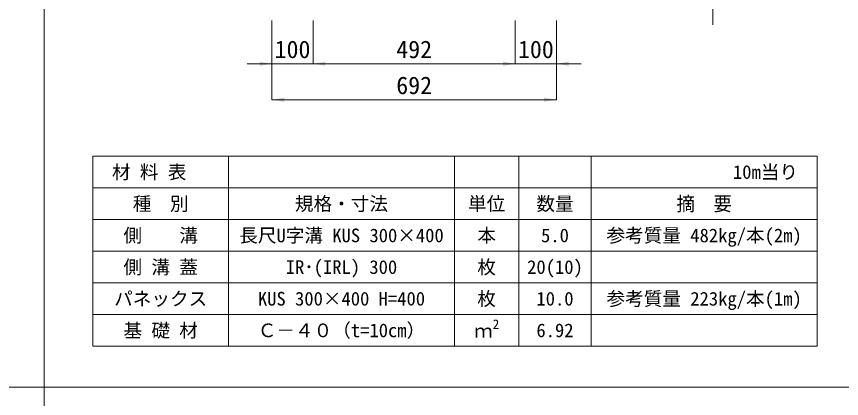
# Model space of a CAD drawing. Units: millimetres at full size, sheet at 1:40. Extents: x 206103 to 244503, y 883348 to 903496.
# Drawn here: x 209236 to 211244, y 896221 to 897150 of the extents above; entities that cross this region are included whole.
import ezdxf
from ezdxf.enums import TextEntityAlignment as Align

# ---------------------------------------------------------------- set-up
doc = ezdxf.new("R2010")
doc.units = ezdxf.units.MM
doc.header["$LTSCALE"] = 40
for name, color, linetype, lineweight in [('Defpoints_3', 8, 'Continuous', 0), ('図枠', 5, 'Continuous', 13), ('寸法・材料表', 7, 'Continuous', 13), ('寸法線', 7, 'Continuous', 13)]:
    doc.layers.add(name, color=color, linetype=linetype, lineweight=lineweight)
doc.styles.add('ＭＳ ゴシック', font='')
doc.styles.add('ＭＳ Ｐゴシック', font='')
doc.styles.get('ＭＳ ゴシック').set_extended_font_data('MS Gothic')
doc.styles.get('ＭＳ Ｐゴシック').set_extended_font_data('MS PGothic')

# ---------------------------------------------------------------- blocks, each defined once
blk = doc.blocks.new('filled_arrow')
at = {"color": 0, "linetype": 'Continuous', "lineweight": -2}
blk.add_solid([(7.5, 1.25), (0, 0), (7.5, -1.25)], dxfattribs=at)

msp = doc.modelspace()

# ---------------------------------------------------------------- linework, layer by layer
at = {"layer": 'Defpoints_3'}
for p, q in [((209421.89, 896810.77), (211184.53, 896810.77)), ((209421.89, 896810.77), (209421.89, 896733.33)), ((209751.89, 896810.77), (209751.89, 896733.33)), ((210301.89, 896810.77), (210301.89, 896733.33)), ((210458.53, 896810.77), (210458.53, 896733.33)), ((210634.53, 896810.77), (210634.53, 896733.33)), ((211184.53, 896810.77), (211184.53, 896733.33))]:
    msp.add_line(p, q, dxfattribs=at)
at = {"layer": '図枠'}
for p, q in [((209303.21, 903148.33), (209303.21, 883448.33)), ((206103.21, 896248.33), (223303.21, 896248.33))]:
    msp.add_line(p, q, dxfattribs=at)
at = {"layer": '寸法・材料表'}
for p, q in [((209421.89, 896733.33), (211184.53, 896733.33)), ((209421.89, 896733.33), (209421.89, 896348.33)), ((209751.89, 896733.33), (209751.89, 896348.33)), ((210301.89, 896733.33), (210301.89, 896348.33)), ((210458.53, 896733.33), (210458.53, 896348.33)), ((210634.53, 896733.33), (210634.53, 896348.33)), ((211184.53, 896733.33), (211184.53, 896348.33)), ((209421.89, 896656.33), (211184.53, 896656.33)), ((209421.89, 896579.33), (211184.53, 896579.33)), ((209421.89, 896502.33), (211184.53, 896502.33)), ((209421.89, 896425.33), (211184.53, 896425.33)), ((209421.89, 896348.33), (211184.53, 896348.33))]:
    msp.add_line(p, q, dxfattribs=at)
at = {"layer": '寸法線'}
for p, q in [((210931.05, 897350.37), (210931.05, 897130.37)), ((209857.71, 897140.37), (209857.71, 897035.43)), ((209857.71, 897140.37), (209857.71, 896947.93)), ((209957.71, 897140.37), (209957.71, 897035.43)), ((209957.71, 897140.37), (209957.71, 897035.43)), ((210450.02, 897140.37), (210450.02, 897035.43)), ((210450.02, 897140.37), (210450.02, 897035.43)), ((210550.02, 897140.37), (210550.02, 897035.43)), ((210550.02, 897140.37), (210550.02, 896947.93)), ((209797.71, 897035.43), (210017.71, 897035.43)), ((209957.71, 897035.43), (210450.02, 897035.43)), ((210390.02, 897035.43), (210610.02, 897035.43)), ((210550.02, 896947.93), (209857.71, 896947.93))]:
    msp.add_line(p, q, dxfattribs=at)

# ---------------------------------------------------------------- block references
at = {"layer": '寸法線', "xscale": 4, "yscale": 4, "rotation": 180}
for p in [(209857.71, 897035.43), (210450.02, 897035.43), (210450.02, 897035.43), (210550.02, 896947.93)]:
    msp.add_blockref('filled_arrow', p, dxfattribs=at)
at = {"layer": '寸法線', "xscale": 4, "yscale": 4}
for p in [(209957.71, 897035.43), (209957.71, 897035.43), (210550.02, 897035.43), (209857.71, 896947.93)]:
    msp.add_blockref('filled_arrow', p, dxfattribs=at)

# ---------------------------------------------------------------- texts
at = {"layer": '寸法・材料表', "style": 'ＭＳ ゴシック'}
msp.add_text('\u3000材 料 表', height=33.23, dxfattribs=at).set_placement((209422.94, 896772.05), align=Align.MIDDLE_LEFT)
msp.add_text('10m当り\u3000', height=33.23, dxfattribs=at).set_placement((211183.47, 896772.05), align=Align.MIDDLE_RIGHT)
for s, p in [('種\u3000別', (209586.89, 896694.83)), ('規格・寸法', (210026.89, 896694.83)), ('単位', (210380.21, 896694.83)), ('数量', (210546.53, 896694.83)), ('側\u3000\u3000溝', (209586.89, 896617.83)), ('長尺U字溝 KUS 300×400', (210026.89, 896617.83)), ('本', (210380.21, 896617.83)), ('5.0', (210546.53, 896617.83)), ('参考質量 482kg/本(2m)', (210909.53, 896617.83)), ('側 溝 蓋', (209586.89, 896540.83)), ('IR･(IRL) 300', (210026.89, 896540.83)), ('枚', (210380.21, 896540.83)), ('20(10)', (210546.53, 896540.83)), ('パネックス', (209586.89, 896463.83)), ('枚', (210380.21, 896463.83)), ('参考質量 223kg/本(1m)', (210909.53, 896463.83)), ('KUS 300×400 H=400', (210026.89, 896463.83)), ('10.0', (210546.53, 896463.83)), ('基 礎 材', (209586.89, 896386.83)), ('Ｃ－４０（t=10cm）', (210026.89, 896386.83)), ('6.92', (210546.53, 896386.83))]:
    msp.add_text(s, height=33.23, dxfattribs=at).set_placement(p, align=Align.MIDDLE_CENTER)
at = {"layer": '寸法・材料表', "style": 'ＭＳ Ｐゴシック', "width": 0.95}
msp.add_text('摘\u3000要', height=34.64, dxfattribs=at).set_placement((210909.53, 896694.83), align=Align.MIDDLE_CENTER)
at = {"layer": '寸法・材料表', "style": 'ＭＳ ゴシック'}
for s, height, p in [('2', 23.26, (210394.94, 896383.22)), ('ｍ', 33.23, (210349.61, 896358.72))]:
    msp.add_text(s, height=height, dxfattribs=at).set_placement(p, align=Align.BOTTOM_LEFT)
at = {"layer": '寸法線', "style": 'ＭＳ ゴシック'}
for s, p in [('100', (209907.71, 897070.43)), ('492', (210203.87, 897070.43)), ('100', (210500.02, 897070.43)), ('692', (210203.87, 896982.93))]:
    msp.add_text(s, height=42.72, dxfattribs=at).set_placement(p, align=Align.MIDDLE_CENTER)

doc.saveas('drawing.dxf')
